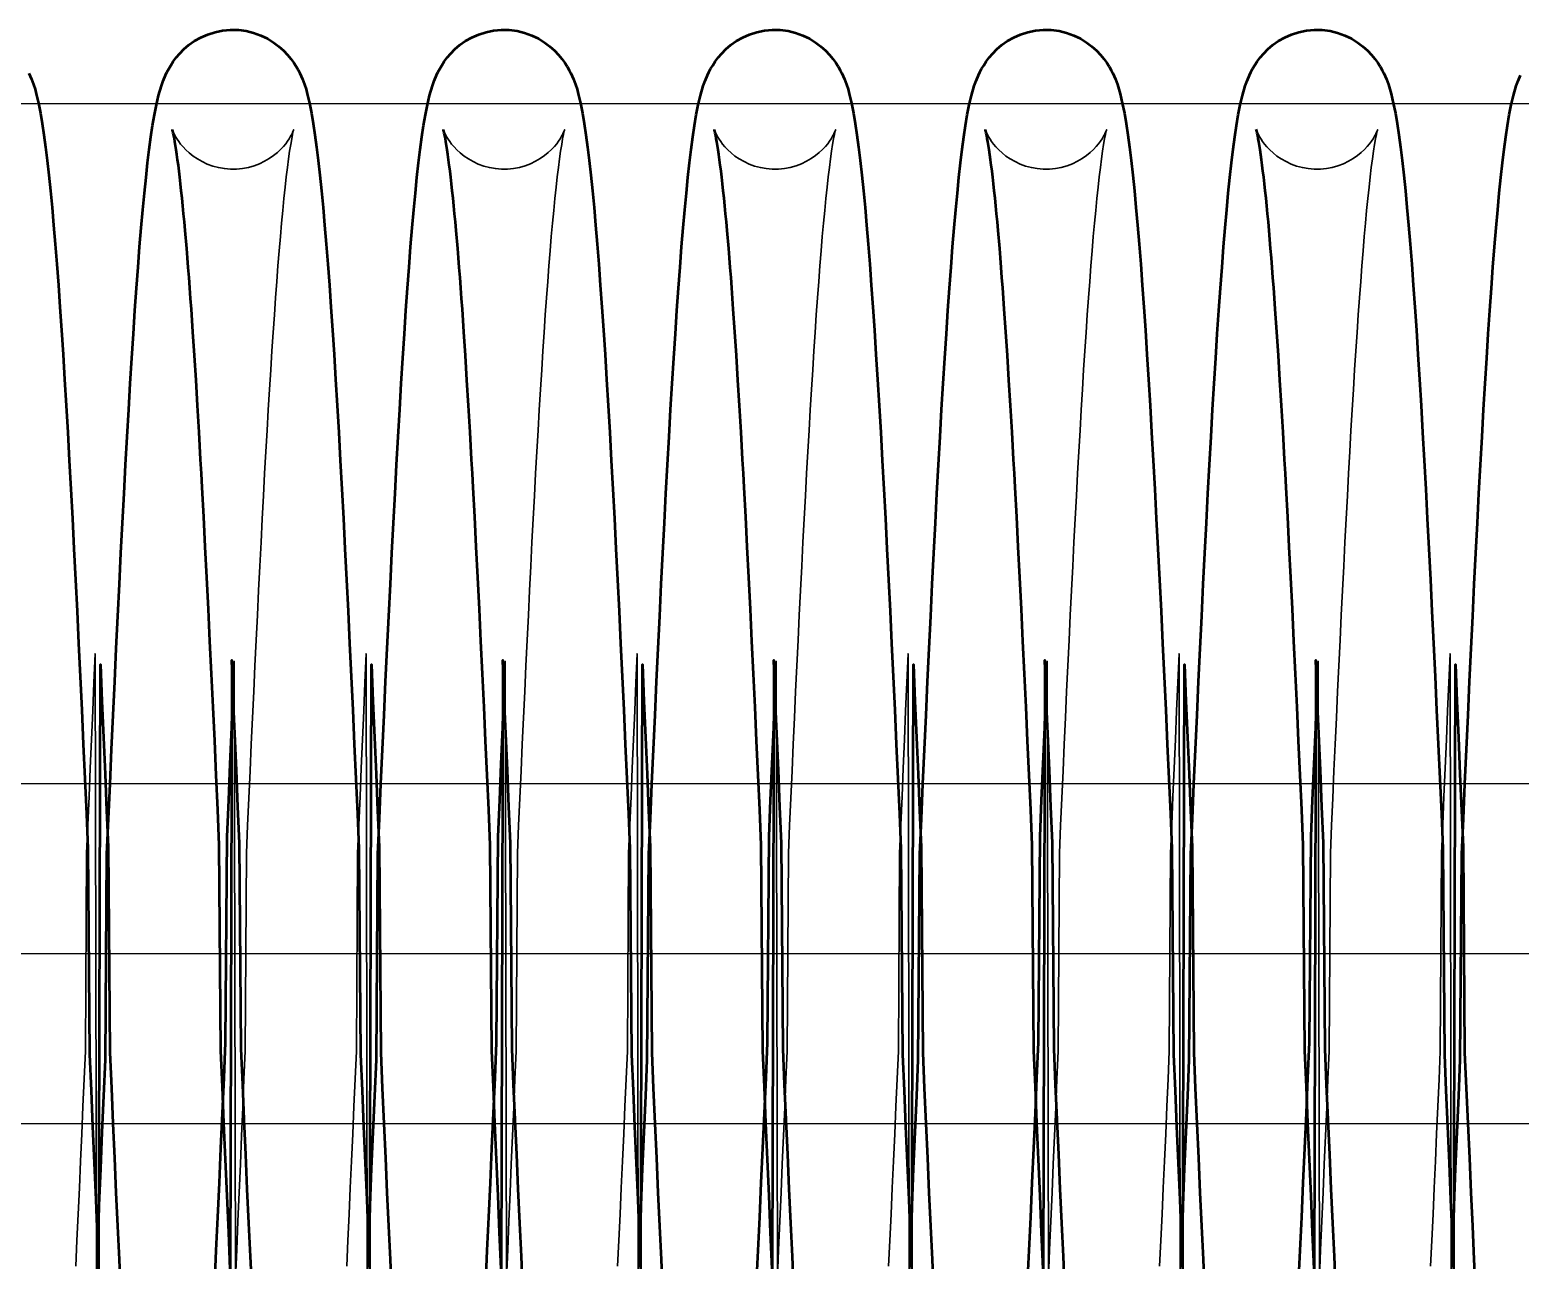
# Model space of a CAD drawing. Header units: millimetres. Extents: x 0 to 190005487, y 0 to 455456909.
# Drawn here: x 92713.03 to 92756.88, y 21507.21 to 21543.41 of the extents above; entities that cross this region are included whole.
import ezdxf

# ---------------------------------------------------------------- set-up
doc = ezdxf.new("R2010")
doc.units = ezdxf.units.MM
doc.header["$LTSCALE"] = 400
doc.header["$MEASUREMENT"] = 0
doc.linetypes.add('ACAD_ISO04W100', pattern=[30, 24, -3, 0, -3])
doc.linetypes.add('CEN', pattern=[35, 30, -2, 1, -2])
doc.layers.get('0').update_dxf_attribs({"linetype": 'CONTINUOUS'})
doc.layers.add('cen', color=1, linetype='ACAD_ISO04W100')
doc.layers.add('가려진 것(ISO)', color=7, linetype='CONTINUOUS', lineweight=35)
doc.layers.add('가시적인 것(ISO)', color=7, linetype='CONTINUOUS', lineweight=50)

# ---------------------------------------------------------------- blocks, each defined once
blk = doc.blocks.new('토션스프링 3')
at = {"layer": '가려진 것(ISO)', "flags": 128}
for points in [[(21462113.116, -50952857.63), (21462113.122, -50952857.647), (21462113.143, -50952857.704), (21462113.186, -50952857.807), (21462113.265, -50952857.966), (21462113.322, -50952858.07), (21462113.396, -50952858.191), (21462113.488, -50952858.328), (21462113.602, -50952858.48), (21462113.741, -50952858.646), (21462113.908, -50952858.822), (21462114.103, -50952859.003), (21462114.329, -50952859.182), (21462114.584, -50952859.354), (21462114.863, -50952859.514), (21462115.165, -50952859.654), (21462115.487, -50952859.77), (21462115.825, -50952859.86), (21462116.173, -50952859.921), (21462116.527, -50952859.952), (21462116.884, -50952859.949), (21462117.239, -50952859.915), (21462117.586, -50952859.851), (21462117.922, -50952859.758), (21462118.241, -50952859.638), (21462118.541, -50952859.495), (21462118.819, -50952859.334), (21462119.069, -50952859.161), (21462119.291, -50952858.981), (21462119.483, -50952858.801), (21462119.647, -50952858.625), (21462119.784, -50952858.459), (21462119.895, -50952858.309), (21462119.984, -50952858.174), (21462120.055, -50952858.056), (21462120.111, -50952857.954), (21462120.154, -50952857.869), (21462120.212, -50952857.742), (21462120.241, -50952857.667), (21462120.253, -50952857.633), (21462120.252, -50952857.635), (21462120.243, -50952857.667), (21462120.228, -50952857.726), (21462120.209, -50952857.808), (21462120.186, -50952857.911), (21462120.135, -50952858.173), (21462120.077, -50952858.505), (21462120.014, -50952858.9), (21462119.949, -50952859.352), (21462119.883, -50952859.856), (21462119.816, -50952860.413), (21462119.748, -50952861.021), (21462119.678, -50952861.677), (21462119.609, -50952862.381), (21462119.539, -50952863.131), (21462119.468, -50952863.924), (21462119.398, -50952864.759), (21462119.328, -50952865.637), (21462119.257, -50952866.559), (21462119.186, -50952867.522), (21462119.115, -50952868.526), (21462119.044, -50952869.57), (21462118.972, -50952870.652), (21462118.901, -50952871.77), (21462118.83, -50952872.923), (21462118.758, -50952874.11), (21462118.687, -50952875.328), (21462118.616, -50952876.578), (21462118.545, -50952877.861), (21462118.473, -50952879.178), (21462118.402, -50952880.525), (21462118.33, -50952881.903), (21462118.259, -50952883.309), (21462118.187, -50952884.741), (21462118.115, -50952886.197), (21462118.044, -50952887.677), (21462117.972, -50952889.177), (21462117.901, -50952890.697), (21462117.829, -50952892.235), (21462117.758, -50952893.791), (21462117.687, -50952895.368), (21462117.615, -50952896.964), (21462117.543, -50952898.577), (21462117.472, -50952900.205), (21462117.4, -50952911.846), (21462117.328, -50952913.499), (21462117.257, -50952915.16), (21462117.185, -50952916.829), (21462117.114, -50952918.503), (21462117.042, -50952920.18), (21462116.971, -50952921.859), (21462116.9, -50952923.544), (21462116.828, -50952925.233), (21462116.756, -50952888.925), (21462116.685, -50952890.618)], [(21462129.063, -50952857.63), (21462129.069, -50952857.647), (21462129.09, -50952857.704), (21462129.133, -50952857.807), (21462129.212, -50952857.966), (21462129.269, -50952858.07), (21462129.342, -50952858.191), (21462129.435, -50952858.328), (21462129.549, -50952858.48), (21462129.688, -50952858.646), (21462129.855, -50952858.822), (21462130.05, -50952859.003), (21462130.276, -50952859.182), (21462130.531, -50952859.354), (21462130.81, -50952859.514), (21462131.112, -50952859.654), (21462131.434, -50952859.77), (21462131.772, -50952859.86), (21462132.12, -50952859.921), (21462132.474, -50952859.952), (21462132.831, -50952859.949), (21462133.186, -50952859.915), (21462133.533, -50952859.851), (21462133.869, -50952859.758), (21462134.188, -50952859.638), (21462134.488, -50952859.495), (21462134.766, -50952859.334), (21462135.016, -50952859.161), (21462135.238, -50952858.981), (21462135.43, -50952858.801), (21462135.594, -50952858.625), (21462135.731, -50952858.459), (21462135.842, -50952858.309), (21462135.931, -50952858.174), (21462136.002, -50952858.056), (21462136.058, -50952857.954), (21462136.101, -50952857.869), (21462136.158, -50952857.742), (21462136.188, -50952857.667), (21462136.199, -50952857.633), (21462136.199, -50952857.635), (21462136.19, -50952857.667), (21462136.175, -50952857.726), (21462136.155, -50952857.808), (21462136.133, -50952857.911), (21462136.082, -50952858.173), (21462136.024, -50952858.505), (21462135.961, -50952858.9), (21462135.896, -50952859.352), (21462135.83, -50952859.856), (21462135.763, -50952860.413), (21462135.694, -50952861.021), (21462135.625, -50952861.677), (21462135.556, -50952862.381), (21462135.486, -50952863.131), (21462135.415, -50952863.924), (21462135.345, -50952864.759), (21462135.274, -50952865.637), (21462135.204, -50952866.559), (21462135.133, -50952867.522), (21462135.062, -50952868.527), (21462134.99, -50952869.57), (21462134.919, -50952870.652), (21462134.848, -50952871.77), (21462134.776, -50952872.923), (21462134.705, -50952874.109), (21462134.634, -50952875.328), (21462134.563, -50952876.578), (21462134.491, -50952877.861), (21462134.42, -50952879.178), (21462134.349, -50952880.525), (21462134.277, -50952881.903), (21462134.205, -50952883.309), (21462134.134, -50952884.741), (21462134.062, -50952886.197), (21462133.991, -50952887.677), (21462133.919, -50952889.177), (21462133.848, -50952890.697), (21462133.776, -50952892.235), (21462133.705, -50952893.791), (21462133.634, -50952895.368), (21462133.562, -50952896.964), (21462133.49, -50952898.577), (21462133.419, -50952900.205), (21462133.347, -50952911.846), (21462133.275, -50952913.499), (21462133.204, -50952915.16), (21462133.132, -50952916.829), (21462133.06, -50952918.503), (21462132.989, -50952920.18), (21462132.918, -50952921.859), (21462132.846, -50952923.544), (21462132.775, -50952925.233), (21462132.703, -50952888.925), (21462132.632, -50952890.618)], [(21462145.01, -50952857.63), (21462145.016, -50952857.647), (21462145.037, -50952857.704), (21462145.08, -50952857.807), (21462145.159, -50952857.966), (21462145.216, -50952858.07), (21462145.289, -50952858.191), (21462145.381, -50952858.328), (21462145.496, -50952858.48), (21462145.635, -50952858.646), (21462145.802, -50952858.822), (21462145.997, -50952859.003), (21462146.223, -50952859.182), (21462146.478, -50952859.354), (21462146.757, -50952859.514), (21462147.059, -50952859.654), (21462147.381, -50952859.77), (21462147.719, -50952859.86), (21462148.067, -50952859.921), (21462148.421, -50952859.952), (21462148.778, -50952859.949), (21462149.132, -50952859.915), (21462149.48, -50952859.851), (21462149.816, -50952859.758), (21462150.135, -50952859.638), (21462150.435, -50952859.495), (21462150.713, -50952859.334), (21462150.963, -50952859.161), (21462151.184, -50952858.981), (21462151.377, -50952858.801), (21462151.541, -50952858.625), (21462151.678, -50952858.459), (21462151.789, -50952858.309), (21462151.878, -50952858.174), (21462151.949, -50952858.056), (21462152.005, -50952857.954), (21462152.048, -50952857.869), (21462152.105, -50952857.742), (21462152.135, -50952857.667), (21462152.146, -50952857.633), (21462152.146, -50952857.635), (21462152.137, -50952857.667), (21462152.122, -50952857.726), (21462152.102, -50952857.808), (21462152.08, -50952857.911), (21462152.029, -50952858.173), (21462151.97, -50952858.505), (21462151.908, -50952858.9), (21462151.843, -50952859.352), (21462151.777, -50952859.857), (21462151.709, -50952860.413), (21462151.641, -50952861.021), (21462151.572, -50952861.677), (21462151.502, -50952862.381), (21462151.432, -50952863.131), (21462151.362, -50952863.924), (21462151.292, -50952864.759), (21462151.221, -50952865.637), (21462151.151, -50952866.559), (21462151.08, -50952867.522), (21462151.008, -50952868.527), (21462150.937, -50952869.57), (21462150.866, -50952870.652), (21462150.795, -50952871.77), (21462150.723, -50952872.923), (21462150.652, -50952874.109), (21462150.581, -50952875.328), (21462150.51, -50952876.578), (21462150.438, -50952877.861), (21462150.367, -50952879.178), (21462150.295, -50952880.526), (21462150.224, -50952881.903), (21462150.152, -50952883.309), (21462150.081, -50952884.741), (21462150.009, -50952886.197), (21462149.937, -50952887.677), (21462149.866, -50952889.177), (21462149.794, -50952890.697), (21462149.723, -50952892.235), (21462149.652, -50952893.791), (21462149.58, -50952895.368), (21462149.509, -50952896.964), (21462149.437, -50952898.577), (21462149.366, -50952900.205), (21462149.294, -50952911.846), (21462149.222, -50952913.499), (21462149.15, -50952915.16), (21462149.079, -50952916.829), (21462149.007, -50952918.503), (21462148.936, -50952920.18), (21462148.865, -50952921.859), (21462148.793, -50952923.543), (21462148.722, -50952925.233), (21462148.65, -50952888.925), (21462148.578, -50952890.618)], [(21462160.957, -50952857.63), (21462160.962, -50952857.647), (21462160.983, -50952857.704), (21462161.027, -50952857.807), (21462161.106, -50952857.966), (21462161.163, -50952858.07), (21462161.236, -50952858.191), (21462161.328, -50952858.328), (21462161.442, -50952858.48), (21462161.582, -50952858.646), (21462161.749, -50952858.822), (21462161.944, -50952859.003), (21462162.17, -50952859.182), (21462162.424, -50952859.355), (21462162.704, -50952859.514), (21462163.006, -50952859.654), (21462163.328, -50952859.77), (21462163.666, -50952859.86), (21462164.014, -50952859.921), (21462164.368, -50952859.952), (21462164.725, -50952859.949), (21462165.079, -50952859.915), (21462165.427, -50952859.851), (21462165.763, -50952859.758), (21462166.082, -50952859.638), (21462166.382, -50952859.495), (21462166.659, -50952859.334), (21462166.91, -50952859.161), (21462167.131, -50952858.981), (21462167.324, -50952858.801), (21462167.488, -50952858.625), (21462167.625, -50952858.459), (21462167.736, -50952858.309), (21462167.825, -50952858.174), (21462167.896, -50952858.056), (21462167.952, -50952857.954), (21462167.995, -50952857.869), (21462168.052, -50952857.742), (21462168.081, -50952857.667), (21462168.093, -50952857.633), (21462168.093, -50952857.635), (21462168.084, -50952857.667), (21462168.069, -50952857.726), (21462168.049, -50952857.808), (21462168.027, -50952857.911), (21462167.975, -50952858.173), (21462167.917, -50952858.505), (21462167.854, -50952858.9), (21462167.79, -50952859.352), (21462167.724, -50952859.857), (21462167.656, -50952860.413), (21462167.588, -50952861.021), (21462167.519, -50952861.677), (21462167.449, -50952862.381), (21462167.379, -50952863.131), (21462167.309, -50952863.924), (21462167.238, -50952864.759), (21462167.168, -50952865.637), (21462167.097, -50952866.559), (21462167.026, -50952867.522), (21462166.955, -50952868.527), (21462166.884, -50952869.57), (21462166.813, -50952870.652), (21462166.741, -50952871.77), (21462166.67, -50952872.923), (21462166.599, -50952874.109), (21462166.528, -50952875.328), (21462166.456, -50952876.578), (21462166.385, -50952877.861), (21462166.314, -50952879.178), (21462166.242, -50952880.526), (21462166.171, -50952881.903), (21462166.099, -50952883.309), (21462166.027, -50952884.741), (21462165.956, -50952886.197), (21462165.884, -50952887.677), (21462165.813, -50952889.177), (21462165.741, -50952890.697), (21462165.67, -50952892.234), (21462165.599, -50952893.791), (21462165.527, -50952895.368), (21462165.456, -50952896.964), (21462165.384, -50952898.577), (21462165.312, -50952900.205), (21462165.241, -50952911.846), (21462165.169, -50952913.499), (21462165.097, -50952915.16), (21462165.026, -50952916.829), (21462164.954, -50952918.502), (21462164.883, -50952920.18), (21462164.811, -50952921.859), (21462164.74, -50952923.543), (21462164.669, -50952925.233), (21462164.597, -50952888.925), (21462164.525, -50952890.618)], [(21462176.903, -50952857.63), (21462176.909, -50952857.647), (21462176.93, -50952857.704), (21462176.974, -50952857.807), (21462177.052, -50952857.966), (21462177.11, -50952858.07), (21462177.183, -50952858.191), (21462177.275, -50952858.328), (21462177.389, -50952858.48), (21462177.529, -50952858.646), (21462177.695, -50952858.822), (21462177.891, -50952859.003), (21462178.117, -50952859.182), (21462178.371, -50952859.355), (21462178.651, -50952859.514), (21462178.953, -50952859.654), (21462179.275, -50952859.77), (21462179.612, -50952859.86), (21462179.961, -50952859.921), (21462180.315, -50952859.952), (21462180.671, -50952859.949), (21462181.026, -50952859.915), (21462181.374, -50952859.851), (21462181.709, -50952859.758), (21462182.029, -50952859.638), (21462182.329, -50952859.495), (21462182.606, -50952859.334), (21462182.857, -50952859.161), (21462183.078, -50952858.981), (21462183.271, -50952858.801), (21462183.435, -50952858.625), (21462183.572, -50952858.459), (21462183.682, -50952858.309), (21462183.772, -50952858.174), (21462183.843, -50952858.056), (21462183.898, -50952857.954), (21462183.941, -50952857.869), (21462183.999, -50952857.742), (21462184.028, -50952857.667), (21462184.04, -50952857.633), (21462184.04, -50952857.635), (21462184.031, -50952857.667), (21462184.015, -50952857.726), (21462183.996, -50952857.808), (21462183.974, -50952857.911), (21462183.922, -50952858.173), (21462183.864, -50952858.505), (21462183.801, -50952858.9), (21462183.736, -50952859.352), (21462183.67, -50952859.857), (21462183.603, -50952860.413), (21462183.535, -50952861.021), (21462183.466, -50952861.678), (21462183.396, -50952862.381), (21462183.326, -50952863.131), (21462183.256, -50952863.924), (21462183.185, -50952864.759), (21462183.115, -50952865.637), (21462183.044, -50952866.559), (21462182.973, -50952867.522), (21462182.902, -50952868.527), (21462182.831, -50952869.57), (21462182.76, -50952870.652), (21462182.688, -50952871.77), (21462182.617, -50952872.923), (21462182.546, -50952874.109), (21462182.474, -50952875.328), (21462182.403, -50952876.578), (21462182.332, -50952877.861), (21462182.261, -50952879.178), (21462182.189, -50952880.526), (21462182.118, -50952881.903), (21462182.046, -50952883.309), (21462181.974, -50952884.741), (21462181.903, -50952886.197), (21462181.831, -50952887.677), (21462181.759, -50952889.177), (21462181.688, -50952890.697), (21462181.617, -50952892.234), (21462181.545, -50952893.791), (21462181.474, -50952895.368), (21462181.402, -50952896.964), (21462181.331, -50952898.577), (21462181.259, -50952900.205), (21462181.187, -50952911.846), (21462181.116, -50952913.499), (21462181.044, -50952915.16), (21462180.973, -50952916.829), (21462180.901, -50952918.502), (21462180.83, -50952920.179), (21462180.758, -50952921.859), (21462180.687, -50952923.543), (21462180.615, -50952925.233), (21462180.544, -50952888.925), (21462180.472, -50952890.618)], [(21462107.425, -50952924.509), (21462107.497, -50952922.988), (21462107.568, -50952921.449), (21462107.639, -50952919.894), (21462107.711, -50952918.321), (21462107.782, -50952916.728), (21462107.853, -50952915.118), (21462107.925, -50952913.492), (21462107.997, -50952911.852), (21462108.068, -50952900.201), (21462108.14, -50952898.539), (21462108.211, -50952896.87), (21462108.283, -50952895.196), (21462108.355, -50952893.517), (21462108.426, -50952891.836), (21462108.497, -50952890.155), (21462108.568, -50952888.47), (21462108.64, -50952924.781), (21462108.711, -50952923.091)], [(21462123.372, -50952924.51), (21462123.443, -50952922.988), (21462123.515, -50952921.449), (21462123.586, -50952919.894), (21462123.657, -50952918.321), (21462123.729, -50952916.728), (21462123.8, -50952915.118), (21462123.872, -50952913.492), (21462123.943, -50952911.852), (21462124.015, -50952900.201), (21462124.087, -50952898.539), (21462124.158, -50952896.87), (21462124.23, -50952895.196), (21462124.301, -50952893.517), (21462124.373, -50952891.836), (21462124.444, -50952890.155), (21462124.515, -50952888.47), (21462124.587, -50952924.781), (21462124.658, -50952923.091)], [(21462139.319, -50952924.51), (21462139.39, -50952922.988), (21462139.462, -50952921.449), (21462139.533, -50952919.894), (21462139.604, -50952918.321), (21462139.676, -50952916.728), (21462139.747, -50952915.118), (21462139.819, -50952913.492), (21462139.89, -50952911.852), (21462139.962, -50952900.201), (21462140.034, -50952898.54), (21462140.105, -50952896.871), (21462140.177, -50952895.196), (21462140.248, -50952893.517), (21462140.32, -50952891.836), (21462140.391, -50952890.154), (21462140.462, -50952888.47), (21462140.534, -50952924.781), (21462140.605, -50952923.091)], [(21462155.266, -50952924.51), (21462155.337, -50952922.988), (21462155.409, -50952921.449), (21462155.48, -50952919.893), (21462155.551, -50952918.32), (21462155.622, -50952916.728), (21462155.694, -50952915.118), (21462155.765, -50952913.492), (21462155.837, -50952911.853), (21462155.909, -50952900.201), (21462155.98, -50952898.54), (21462156.052, -50952896.871), (21462156.124, -50952895.196), (21462156.195, -50952893.516), (21462156.266, -50952891.835), (21462156.338, -50952890.154), (21462156.409, -50952888.469), (21462156.48, -50952924.781), (21462156.552, -50952923.091)], [(21462171.212, -50952924.51), (21462171.284, -50952922.988), (21462171.355, -50952921.449), (21462171.427, -50952919.893), (21462171.498, -50952918.32), (21462171.569, -50952916.728), (21462171.641, -50952915.118), (21462171.712, -50952913.492), (21462171.784, -50952911.853), (21462171.856, -50952900.201), (21462171.927, -50952898.54), (21462171.999, -50952896.871), (21462172.07, -50952895.196), (21462172.142, -50952893.516), (21462172.213, -50952891.835), (21462172.285, -50952890.154), (21462172.356, -50952888.469), (21462172.427, -50952924.781), (21462172.499, -50952923.091)], [(21462187.159, -50952924.51), (21462187.231, -50952922.988), (21462187.302, -50952921.449), (21462187.374, -50952919.893), (21462187.445, -50952918.32), (21462187.516, -50952916.728), (21462187.588, -50952915.118), (21462187.659, -50952913.493), (21462187.731, -50952911.853), (21462187.802, -50952900.202), (21462187.874, -50952898.54), (21462187.946, -50952896.871), (21462188.017, -50952895.196), (21462188.089, -50952893.516), (21462188.16, -50952891.835), (21462188.231, -50952890.153), (21462188.303, -50952888.469), (21462188.374, -50952924.781), (21462188.446, -50952923.091)]]:
    blk.add_lwpolyline(points, dxfattribs=at)
at = {"layer": '가시적인 것(ISO)', "flags": 128}
for points in [[(21462104.671, -50952854.309), (21462104.832, -50952854.655), (21462104.948, -50952854.966), (21462105.033, -50952855.254), (21462105.101, -50952855.529), (21462105.231, -50952856.08), (21462105.35, -50952856.659), (21462105.457, -50952857.275), (21462105.557, -50952857.939), (21462105.654, -50952858.66), (21462105.75, -50952859.448), (21462105.846, -50952860.303), (21462105.941, -50952861.224), (21462106.035, -50952862.21), (21462106.128, -50952863.26), (21462106.221, -50952864.374), (21462106.313, -50952865.549), (21462106.405, -50952866.786), (21462106.497, -50952868.082), (21462106.589, -50952869.438), (21462106.681, -50952870.857), (21462106.773, -50952872.335), (21462106.865, -50952873.87), (21462106.957, -50952875.459), (21462107.048, -50952877.099), (21462107.14, -50952878.787), (21462107.232, -50952880.52), (21462107.323, -50952882.295), (21462107.415, -50952884.111), (21462107.506, -50952885.971), (21462107.598, -50952887.873), (21462107.69, -50952889.814), (21462107.781, -50952891.789), (21462107.873, -50952893.794), (21462107.965, -50952895.827), (21462108.057, -50952897.882), (21462108.148, -50952899.957), (21462108.239, -50952912.049), (21462108.331, -50952914.162), (21462108.422, -50952916.294), (21462108.514, -50952918.441), (21462108.606, -50952920.599), (21462108.698, -50952922.763), (21462108.789, -50952924.93), (21462108.881, -50952889.096), (21462108.972, -50952891.255), (21462109.063, -50952893.405), (21462109.155, -50952895.552), (21462109.246, -50952897.692), (21462109.338, -50952899.822), (21462109.43, -50952911.938), (21462109.522, -50952914.036), (21462109.613, -50952916.111), (21462109.705, -50952918.159), (21462109.796, -50952920.177), (21462109.888, -50952922.161), (21462109.979, -50952924.116), (21462110.071, -50952926.04)], [(21462108.711, -50952923.091), (21462108.803, -50952920.927), (21462108.895, -50952918.767), (21462108.987, -50952916.617), (21462109.078, -50952914.48), (21462109.17, -50952912.36), (21462109.261, -50952900.262), (21462109.353, -50952898.188), (21462109.444, -50952896.132), (21462109.536, -50952894.099), (21462109.627, -50952892.09), (21462109.719, -50952890.11), (21462109.811, -50952888.163), (21462109.903, -50952886.253), (21462109.995, -50952884.382), (21462110.086, -50952882.556), (21462110.177, -50952880.776), (21462110.269, -50952879.04), (21462110.361, -50952877.347), (21462110.452, -50952875.701), (21462110.544, -50952874.105), (21462110.637, -50952872.56), (21462110.729, -50952871.071), (21462110.821, -50952869.639), (21462110.913, -50952868.268), (21462111.005, -50952866.96), (21462111.097, -50952865.716), (21462111.189, -50952864.534), (21462111.282, -50952863.415), (21462111.375, -50952862.358), (21462111.468, -50952861.366), (21462111.562, -50952860.44), (21462111.656, -50952859.582), (21462111.75, -50952858.791), (21462111.846, -50952858.061), (21462111.946, -50952857.386), (21462112.054, -50952856.758), (21462112.172, -50952856.17), (21462112.303, -50952855.615), (21462112.467, -50952855.056), (21462112.575, -50952854.754), (21462112.712, -50952854.425), (21462112.797, -50952854.245), (21462112.898, -50952854.053), (21462113.019, -50952853.847), (21462113.164, -50952853.625), (21462113.339, -50952853.39), (21462113.549, -50952853.145), (21462113.797, -50952852.895), (21462114.089, -50952852.648), (21462114.421, -50952852.414), (21462114.79, -50952852.205), (21462115.193, -50952852.029), (21462115.624, -50952851.892), (21462116.073, -50952851.8), (21462116.532, -50952851.758), (21462116.996, -50952851.767), (21462117.454, -50952851.826), (21462117.896, -50952851.933), (21462118.318, -50952852.085), (21462118.711, -50952852.275), (21462119.069, -50952852.493), (21462119.386, -50952852.731), (21462119.662, -50952852.98), (21462119.897, -50952853.229), (21462120.094, -50952853.471), (21462120.258, -50952853.703), (21462120.396, -50952853.918), (21462120.514, -50952854.12), (21462120.617, -50952854.309), (21462120.778, -50952854.655), (21462120.895, -50952854.966), (21462120.98, -50952855.254), (21462121.048, -50952855.529), (21462121.178, -50952856.08), (21462121.296, -50952856.659), (21462121.404, -50952857.275), (21462121.504, -50952857.939), (21462121.601, -50952858.66), (21462121.697, -50952859.448), (21462121.793, -50952860.302), (21462121.887, -50952861.224), (21462121.981, -50952862.21), (21462122.075, -50952863.26), (21462122.168, -50952864.374), (21462122.26, -50952865.549), (21462122.352, -50952866.786), (21462122.444, -50952868.082), (21462122.536, -50952869.438), (21462122.627, -50952870.856), (21462122.719, -50952872.335), (21462122.811, -50952873.87), (21462122.903, -50952875.459), (21462122.995, -50952877.099), (21462123.087, -50952878.787), (21462123.179, -50952880.52), (21462123.27, -50952882.295), (21462123.362, -50952884.111), (21462123.453, -50952885.971), (21462123.545, -50952887.873), (21462123.637, -50952889.814), (21462123.728, -50952891.789), (21462123.82, -50952893.794), (21462123.912, -50952895.827), (21462124.003, -50952897.882), (21462124.095, -50952899.957), (21462124.186, -50952912.049), (21462124.278, -50952914.162), (21462124.369, -50952916.294), (21462124.461, -50952918.441), (21462124.553, -50952920.599), (21462124.644, -50952922.763), (21462124.736, -50952924.93), (21462124.828, -50952889.096), (21462124.919, -50952891.255), (21462125.01, -50952893.405), (21462125.102, -50952895.552), (21462125.193, -50952897.692), (21462125.285, -50952899.822), (21462125.377, -50952911.938), (21462125.469, -50952914.036), (21462125.56, -50952916.111), (21462125.652, -50952918.159), (21462125.743, -50952920.177), (21462125.835, -50952922.161), (21462125.926, -50952924.116), (21462126.017, -50952926.04)], [(21462124.658, -50952923.091), (21462124.75, -50952920.927), (21462124.842, -50952918.768), (21462124.934, -50952916.617), (21462125.025, -50952914.48), (21462125.117, -50952912.36), (21462125.208, -50952900.262), (21462125.299, -50952898.187), (21462125.391, -50952896.132), (21462125.483, -50952894.098), (21462125.574, -50952892.09), (21462125.666, -50952890.11), (21462125.758, -50952888.163), (21462125.85, -50952886.253), (21462125.941, -50952884.382), (21462126.033, -50952882.556), (21462126.124, -50952880.776), (21462126.216, -50952879.04), (21462126.307, -50952877.347), (21462126.399, -50952875.701), (21462126.491, -50952874.105), (21462126.583, -50952872.56), (21462126.676, -50952871.071), (21462126.768, -50952869.639), (21462126.86, -50952868.268), (21462126.952, -50952866.96), (21462127.044, -50952865.716), (21462127.136, -50952864.534), (21462127.229, -50952863.414), (21462127.322, -50952862.358), (21462127.415, -50952861.366), (21462127.509, -50952860.44), (21462127.603, -50952859.581), (21462127.697, -50952858.79), (21462127.793, -50952858.061), (21462127.893, -50952857.386), (21462128.001, -50952856.758), (21462128.119, -50952856.17), (21462128.25, -50952855.615), (21462128.413, -50952855.056), (21462128.522, -50952854.754), (21462128.659, -50952854.425), (21462128.744, -50952854.245), (21462128.845, -50952854.053), (21462128.966, -50952853.847), (21462129.111, -50952853.625), (21462129.286, -50952853.389), (21462129.496, -50952853.144), (21462129.744, -50952852.895), (21462130.036, -50952852.648), (21462130.368, -50952852.414), (21462130.737, -50952852.205), (21462131.14, -50952852.029), (21462131.571, -50952851.891), (21462132.02, -50952851.799), (21462132.479, -50952851.758), (21462132.943, -50952851.767), (21462133.401, -50952851.826), (21462133.844, -50952851.933), (21462134.265, -50952852.086), (21462134.659, -50952852.275), (21462135.016, -50952852.493), (21462135.333, -50952852.732), (21462135.609, -50952852.98), (21462135.844, -50952853.229), (21462136.041, -50952853.472), (21462136.205, -50952853.703), (21462136.342, -50952853.919), (21462136.461, -50952854.121), (21462136.563, -50952854.31), (21462136.724, -50952854.655), (21462136.841, -50952854.967), (21462136.927, -50952855.254), (21462136.995, -50952855.529), (21462137.124, -50952856.08), (21462137.243, -50952856.659), (21462137.351, -50952857.275), (21462137.451, -50952857.939), (21462137.548, -50952858.66), (21462137.644, -50952859.448), (21462137.74, -50952860.302), (21462137.834, -50952861.223), (21462137.928, -50952862.21), (21462138.022, -50952863.26), (21462138.114, -50952864.374), (21462138.207, -50952865.549), (21462138.299, -50952866.786), (21462138.391, -50952868.082), (21462138.482, -50952869.438), (21462138.574, -50952870.856), (21462138.666, -50952872.335), (21462138.758, -50952873.87), (21462138.85, -50952875.459), (21462138.942, -50952877.099), (21462139.034, -50952878.787), (21462139.126, -50952880.52), (21462139.217, -50952882.295), (21462139.308, -50952884.111), (21462139.4, -50952885.971), (21462139.492, -50952887.873), (21462139.583, -50952889.813), (21462139.675, -50952891.788), (21462139.767, -50952893.794), (21462139.859, -50952895.827), (21462139.95, -50952897.882), (21462140.042, -50952899.957), (21462140.133, -50952912.049), (21462140.224, -50952914.161), (21462140.316, -50952916.294), (21462140.408, -50952918.441), (21462140.499, -50952920.599), (21462140.591, -50952922.763), (21462140.683, -50952924.93), (21462140.775, -50952889.096), (21462140.866, -50952891.255), (21462140.957, -50952893.406), (21462141.049, -50952895.552), (21462141.14, -50952897.692), (21462141.232, -50952899.822), (21462141.324, -50952911.938), (21462141.415, -50952914.036), (21462141.507, -50952916.111), (21462141.599, -50952918.159), (21462141.69, -50952920.177), (21462141.781, -50952922.161), (21462141.873, -50952924.116), (21462141.964, -50952926.04)], [(21462140.605, -50952923.091), (21462140.697, -50952920.927), (21462140.789, -50952918.768), (21462140.88, -50952916.617), (21462140.972, -50952914.48), (21462141.064, -50952912.36), (21462141.155, -50952900.261), (21462141.246, -50952898.187), (21462141.338, -50952896.132), (21462141.429, -50952894.098), (21462141.521, -50952892.09), (21462141.613, -50952890.11), (21462141.705, -50952888.163), (21462141.797, -50952886.253), (21462141.888, -50952884.382), (21462141.98, -50952882.555), (21462142.071, -50952880.776), (21462142.163, -50952879.04), (21462142.254, -50952877.347), (21462142.346, -50952875.701), (21462142.438, -50952874.105), (21462142.53, -50952872.56), (21462142.622, -50952871.071), (21462142.715, -50952869.639), (21462142.807, -50952868.267), (21462142.899, -50952866.959), (21462142.991, -50952865.716), (21462143.083, -50952864.534), (21462143.176, -50952863.414), (21462143.268, -50952862.358), (21462143.362, -50952861.366), (21462143.456, -50952860.44), (21462143.55, -50952859.581), (21462143.644, -50952858.79), (21462143.74, -50952858.06), (21462143.84, -50952857.386), (21462143.948, -50952856.758), (21462144.066, -50952856.17), (21462144.197, -50952855.615), (21462144.36, -50952855.056), (21462144.469, -50952854.754), (21462144.606, -50952854.425), (21462144.691, -50952854.245), (21462144.792, -50952854.053), (21462144.913, -50952853.847), (21462145.058, -50952853.625), (21462145.233, -50952853.389), (21462145.443, -50952853.144), (21462145.692, -50952852.894), (21462145.983, -50952852.648), (21462146.315, -50952852.414), (21462146.684, -50952852.205), (21462147.087, -50952852.028), (21462147.518, -50952851.891), (21462147.967, -50952851.799), (21462148.427, -50952851.758), (21462148.89, -50952851.767), (21462149.349, -50952851.826), (21462149.791, -50952851.933), (21462150.212, -50952852.086), (21462150.606, -50952852.275), (21462150.963, -50952852.493), (21462151.28, -50952852.732), (21462151.556, -50952852.98), (21462151.791, -50952853.229), (21462151.988, -50952853.472), (21462152.152, -50952853.703), (21462152.289, -50952853.919), (21462152.407, -50952854.121), (21462152.509, -50952854.31), (21462152.671, -50952854.656), (21462152.788, -50952854.967), (21462152.874, -50952855.255), (21462152.942, -50952855.529), (21462153.071, -50952856.08), (21462153.19, -50952856.659), (21462153.297, -50952857.275), (21462153.398, -50952857.939), (21462153.494, -50952858.66), (21462153.591, -50952859.448), (21462153.686, -50952860.302), (21462153.781, -50952861.223), (21462153.875, -50952862.21), (21462153.968, -50952863.26), (21462154.061, -50952864.374), (21462154.154, -50952865.549), (21462154.246, -50952866.786), (21462154.338, -50952868.082), (21462154.429, -50952869.438), (21462154.521, -50952870.856), (21462154.613, -50952872.334), (21462154.705, -50952873.87), (21462154.797, -50952875.459), (21462154.889, -50952877.099), (21462154.981, -50952878.787), (21462155.073, -50952880.52), (21462155.164, -50952882.295), (21462155.255, -50952884.111), (21462155.347, -50952885.971), (21462155.438, -50952887.873), (21462155.53, -50952889.813), (21462155.622, -50952891.788), (21462155.714, -50952893.794), (21462155.806, -50952895.827), (21462155.897, -50952897.882), (21462155.989, -50952899.957), (21462156.08, -50952912.049), (21462156.171, -50952914.161), (21462156.263, -50952916.293), (21462156.354, -50952918.44), (21462156.446, -50952920.598), (21462156.538, -50952922.763), (21462156.63, -50952924.93), (21462156.721, -50952889.096), (21462156.813, -50952891.255), (21462156.904, -50952893.406), (21462156.995, -50952895.552), (21462157.087, -50952897.692), (21462157.179, -50952899.822), (21462157.27, -50952911.938), (21462157.362, -50952914.035), (21462157.454, -50952916.111), (21462157.546, -50952918.159), (21462157.637, -50952920.177), (21462157.728, -50952922.161), (21462157.82, -50952924.116), (21462157.911, -50952926.04)], [(21462156.552, -50952923.091), (21462156.644, -50952920.927), (21462156.735, -50952918.768), (21462156.827, -50952916.617), (21462156.919, -50952914.48), (21462157.011, -50952912.36), (21462157.102, -50952900.261), (21462157.193, -50952898.187), (21462157.285, -50952896.132), (21462157.376, -50952894.098), (21462157.468, -50952892.09), (21462157.56, -50952890.11), (21462157.652, -50952888.163), (21462157.743, -50952886.253), (21462157.835, -50952884.382), (21462157.927, -50952882.555), (21462158.018, -50952880.775), (21462158.109, -50952879.039), (21462158.201, -50952877.347), (21462158.293, -50952875.701), (21462158.385, -50952874.105), (21462158.477, -50952872.56), (21462158.569, -50952871.071), (21462158.661, -50952869.639), (21462158.754, -50952868.267), (21462158.846, -50952866.959), (21462158.938, -50952865.715), (21462159.03, -50952864.534), (21462159.122, -50952863.414), (21462159.215, -50952862.358), (21462159.309, -50952861.366), (21462159.403, -50952860.439), (21462159.497, -50952859.58), (21462159.591, -50952858.789), (21462159.687, -50952858.06), (21462159.787, -50952857.385), (21462159.894, -50952856.758), (21462160.013, -50952856.17), (21462160.144, -50952855.615), (21462160.307, -50952855.056), (21462160.416, -50952854.754), (21462160.553, -50952854.425), (21462160.638, -50952854.245), (21462160.739, -50952854.053), (21462160.86, -50952853.847), (21462161.005, -50952853.625), (21462161.18, -50952853.389), (21462161.39, -50952853.144), (21462161.639, -50952852.894), (21462161.93, -50952852.647), (21462162.262, -50952852.414), (21462162.631, -50952852.205), (21462163.034, -50952852.028), (21462163.465, -50952851.891), (21462163.914, -50952851.799), (21462164.374, -50952851.758), (21462164.838, -50952851.767), (21462165.296, -50952851.826), (21462165.738, -50952851.933), (21462166.159, -50952852.086), (21462166.553, -50952852.275), (21462166.91, -50952852.494), (21462167.227, -50952852.732), (21462167.503, -50952852.981), (21462167.738, -50952853.229), (21462167.935, -50952853.472), (21462168.099, -50952853.703), (21462168.236, -50952853.919), (21462168.353, -50952854.121), (21462168.455, -50952854.31), (21462168.617, -50952854.656), (21462168.734, -50952854.967), (21462168.821, -50952855.255), (21462168.889, -50952855.529), (21462169.018, -50952856.08), (21462169.137, -50952856.659), (21462169.244, -50952857.275), (21462169.344, -50952857.939), (21462169.441, -50952858.66), (21462169.538, -50952859.448), (21462169.633, -50952860.302), (21462169.728, -50952861.223), (21462169.822, -50952862.209), (21462169.915, -50952863.26), (21462170.008, -50952864.373), (21462170.101, -50952865.549), (21462170.193, -50952866.786), (21462170.284, -50952868.082), (21462170.376, -50952869.438), (21462170.468, -50952870.856), (21462170.56, -50952872.334), (21462170.652, -50952873.869), (21462170.744, -50952875.459), (21462170.836, -50952877.099), (21462170.928, -50952878.787), (21462171.019, -50952880.52), (21462171.111, -50952882.295), (21462171.202, -50952884.111), (21462171.294, -50952885.971), (21462171.385, -50952887.873), (21462171.477, -50952889.813), (21462171.569, -50952891.788), (21462171.661, -50952893.794), (21462171.752, -50952895.826), (21462171.844, -50952897.882), (21462171.935, -50952899.957), (21462172.027, -50952912.049), (21462172.118, -50952914.161), (21462172.21, -50952916.293), (21462172.301, -50952918.44), (21462172.393, -50952920.598), (21462172.485, -50952922.763), (21462172.577, -50952924.93), (21462172.668, -50952889.095), (21462172.76, -50952891.255), (21462172.851, -50952893.406), (21462172.942, -50952895.552), (21462173.034, -50952897.692), (21462173.126, -50952899.822), (21462173.217, -50952911.938), (21462173.309, -50952914.035), (21462173.401, -50952916.11), (21462173.492, -50952918.159), (21462173.584, -50952920.177), (21462173.675, -50952922.161), (21462173.766, -50952924.116), (21462173.858, -50952926.04)], [(21462172.499, -50952923.091), (21462172.59, -50952920.927), (21462172.682, -50952918.768), (21462172.774, -50952916.617), (21462172.866, -50952914.48), (21462172.957, -50952912.36), (21462173.049, -50952900.261), (21462173.14, -50952898.186), (21462173.232, -50952896.132), (21462173.323, -50952894.098), (21462173.415, -50952892.09), (21462173.507, -50952890.11), (21462173.598, -50952888.163), (21462173.69, -50952886.253), (21462173.782, -50952884.382), (21462173.873, -50952882.555), (21462173.965, -50952880.775), (21462174.056, -50952879.039), (21462174.148, -50952877.347), (21462174.24, -50952875.701), (21462174.332, -50952874.105), (21462174.424, -50952872.56), (21462174.516, -50952871.071), (21462174.608, -50952869.639), (21462174.7, -50952868.267), (21462174.792, -50952866.959), (21462174.884, -50952865.715), (21462174.977, -50952864.533), (21462175.069, -50952863.414), (21462175.162, -50952862.357), (21462175.256, -50952861.366), (21462175.35, -50952860.439), (21462175.444, -50952859.58), (21462175.538, -50952858.789), (21462175.634, -50952858.06), (21462175.734, -50952857.385), (21462175.841, -50952856.758), (21462175.959, -50952856.17), (21462176.091, -50952855.614), (21462176.254, -50952855.055), (21462176.363, -50952854.754), (21462176.5, -50952854.425), (21462176.585, -50952854.245), (21462176.686, -50952854.053), (21462176.807, -50952853.846), (21462176.952, -50952853.625), (21462177.127, -50952853.389), (21462177.337, -50952853.144), (21462177.586, -50952852.894), (21462177.877, -50952852.647), (21462178.209, -50952852.414), (21462178.578, -50952852.204), (21462178.982, -50952852.028), (21462179.413, -50952851.891), (21462179.862, -50952851.799), (21462180.321, -50952851.758), (21462180.785, -50952851.767), (21462181.243, -50952851.826), (21462181.685, -50952851.933), (21462182.107, -50952852.086), (21462182.5, -50952852.276), (21462182.858, -50952852.494), (21462183.174, -50952852.732), (21462183.45, -50952852.981), (21462183.685, -50952853.23), (21462183.882, -50952853.472), (21462184.046, -50952853.703), (21462184.182, -50952853.92), (21462184.3, -50952854.121), (21462184.401, -50952854.311), (21462184.563, -50952854.656), (21462184.681, -50952854.968), (21462184.767, -50952855.255), (21462184.836, -50952855.53), (21462184.965, -50952856.08), (21462185.084, -50952856.658), (21462185.191, -50952857.275), (21462185.291, -50952857.939), (21462185.388, -50952858.66), (21462185.485, -50952859.447), (21462185.58, -50952860.302), (21462185.675, -50952861.223), (21462185.769, -50952862.209), (21462185.862, -50952863.26), (21462185.955, -50952864.373), (21462186.047, -50952865.549), (21462186.139, -50952866.786), (21462186.231, -50952868.082), (21462186.323, -50952869.438), (21462186.415, -50952870.856), (21462186.507, -50952872.334), (21462186.599, -50952873.869), (21462186.691, -50952875.458), (21462186.783, -50952877.098), (21462186.875, -50952878.787), (21462186.966, -50952880.52), (21462187.058, -50952882.295), (21462187.149, -50952884.111), (21462187.24, -50952885.971), (21462187.332, -50952887.873), (21462187.424, -50952889.813), (21462187.516, -50952891.788), (21462187.607, -50952893.794), (21462187.699, -50952895.826), (21462187.791, -50952897.882), (21462187.882, -50952899.957), (21462187.973, -50952912.049), (21462188.065, -50952914.161), (21462188.156, -50952916.293), (21462188.248, -50952918.44), (21462188.34, -50952920.598), (21462188.432, -50952922.763), (21462188.523, -50952924.93), (21462188.615, -50952889.095), (21462188.706, -50952891.255), (21462188.798, -50952893.406), (21462188.889, -50952895.552), (21462188.981, -50952897.692), (21462189.072, -50952899.822), (21462189.164, -50952911.938), (21462189.256, -50952914.035), (21462189.348, -50952916.11), (21462189.439, -50952918.159), (21462189.531, -50952920.177), (21462189.622, -50952922.161), (21462189.713, -50952924.116), (21462189.805, -50952926.04)], [(21462188.446, -50952923.091), (21462188.537, -50952920.927), (21462188.629, -50952918.768), (21462188.721, -50952916.618), (21462188.813, -50952914.48), (21462188.904, -50952912.36), (21462188.996, -50952900.26), (21462189.087, -50952898.186), (21462189.178, -50952896.131), (21462189.27, -50952894.098), (21462189.362, -50952892.09), (21462189.453, -50952890.111), (21462189.545, -50952888.164), (21462189.637, -50952886.253), (21462189.729, -50952884.382), (21462189.82, -50952882.555), (21462189.912, -50952880.774), (21462190.003, -50952879.039), (21462190.095, -50952877.347), (21462190.187, -50952875.701), (21462190.279, -50952874.105), (21462190.371, -50952872.561), (21462190.463, -50952871.071), (21462190.555, -50952869.639), (21462190.647, -50952868.267), (21462190.739, -50952866.958), (21462190.831, -50952865.715), (21462190.924, -50952864.533), (21462191.016, -50952863.413), (21462191.109, -50952862.357), (21462191.203, -50952861.365), (21462191.297, -50952860.439), (21462191.391, -50952859.579), (21462191.485, -50952858.788), (21462191.581, -50952858.059), (21462191.68, -50952857.385), (21462191.788, -50952856.758), (21462191.906, -50952856.17), (21462192.038, -50952855.614), (21462192.201, -50952855.055), (21462192.31, -50952854.754), (21462192.447, -50952854.424)], [(21462116.685, -50952890.618), (21462116.593, -50952892.783), (21462116.501, -50952894.941), (21462116.41, -50952897.09), (21462116.318, -50952899.224), (21462116.227, -50952911.34), (21462116.135, -50952913.433), (21462116.044, -50952915.51), (21462115.952, -50952917.568), (21462115.861, -50952919.603), (21462115.769, -50952921.613), (21462115.677, -50952923.592), (21462115.586, -50952925.537)], [(21462132.632, -50952890.618), (21462132.54, -50952892.783), (21462132.448, -50952894.942), (21462132.356, -50952897.09), (21462132.265, -50952899.224), (21462132.173, -50952911.34), (21462132.082, -50952913.433), (21462131.991, -50952915.51), (21462131.899, -50952917.568), (21462131.808, -50952919.604), (21462131.716, -50952921.613), (21462131.624, -50952923.592), (21462131.532, -50952925.538)], [(21462117.801, -50952925.883), (21462117.709, -50952923.943), (21462117.617, -50952921.969), (21462117.525, -50952919.966), (21462117.434, -50952917.937), (21462117.342, -50952915.885), (21462117.251, -50952913.815), (21462117.16, -50952911.722), (21462117.068, -50952899.607), (21462116.976, -50952897.473), (21462116.885, -50952895.325), (21462116.793, -50952893.168), (21462116.701, -50952891.005), (21462116.61, -50952888.841), (21462116.518, -50952924.679), (21462116.427, -50952922.523), (21462116.336, -50952920.372), (21462116.244, -50952918.222), (21462116.152, -50952916.08), (21462116.061, -50952913.949), (21462115.969, -50952911.832), (21462115.877, -50952899.735), (21462115.786, -50952897.661), (21462115.694, -50952895.615), (21462115.603, -50952893.6), (21462115.512, -50952891.615), (21462115.42, -50952889.657), (21462115.328, -50952887.73), (21462115.237, -50952885.839), (21462115.145, -50952883.986), (21462115.053, -50952882.176), (21462114.962, -50952880.412), (21462114.871, -50952878.697), (21462114.825, -50952877.86), (21462114.779, -50952877.037), (21462114.734, -50952876.226), (21462114.688, -50952875.427), (21462114.597, -50952873.869), (21462114.506, -50952872.363), (21462114.414, -50952870.914), (21462114.323, -50952869.524), (21462114.232, -50952868.197), (21462114.186, -50952867.558), (21462114.141, -50952866.935), (21462114.095, -50952866.329), (21462114.05, -50952865.741), (21462114.005, -50952865.171), (21462113.96, -50952864.618), (21462113.869, -50952863.564), (21462113.824, -50952863.061), (21462113.778, -50952862.576), (21462113.732, -50952862.109), (21462113.686, -50952861.661), (21462113.641, -50952861.232), (21462113.596, -50952860.823), (21462113.551, -50952860.435), (21462113.508, -50952860.068), (21462113.465, -50952859.723), (21462113.423, -50952859.401), (21462113.382, -50952859.102), (21462113.342, -50952858.827), (21462113.304, -50952858.576), (21462113.267, -50952858.351), (21462113.231, -50952858.151), (21462113.198, -50952857.978), (21462113.166, -50952857.834), (21462113.14, -50952857.724), (21462113.123, -50952857.654), (21462113.116, -50952857.63)], [(21462148.578, -50952890.618), (21462148.487, -50952892.783), (21462148.395, -50952894.942), (21462148.303, -50952897.09), (21462148.212, -50952899.224), (21462148.12, -50952911.339), (21462148.029, -50952913.433), (21462147.938, -50952915.51), (21462147.846, -50952917.568), (21462147.754, -50952919.604), (21462147.663, -50952921.613), (21462147.571, -50952923.592), (21462147.479, -50952925.538)], [(21462133.747, -50952925.883), (21462133.656, -50952923.942), (21462133.564, -50952921.969), (21462133.472, -50952919.965), (21462133.38, -50952917.936), (21462133.289, -50952915.885), (21462133.198, -50952913.815), (21462133.106, -50952911.722), (21462133.015, -50952899.606), (21462132.923, -50952897.472), (21462132.832, -50952895.325), (21462132.74, -50952893.168), (21462132.648, -50952891.005), (21462132.556, -50952888.84), (21462132.465, -50952924.678), (21462132.374, -50952922.523), (21462132.282, -50952920.371), (21462132.191, -50952918.222), (21462132.099, -50952916.079), (21462132.007, -50952913.948), (21462131.916, -50952911.832), (21462131.824, -50952899.735), (21462131.732, -50952897.661), (21462131.641, -50952895.615), (21462131.55, -50952893.6), (21462131.458, -50952891.614), (21462131.367, -50952889.656), (21462131.275, -50952887.73), (21462131.184, -50952885.838), (21462131.092, -50952883.985), (21462131, -50952882.175), (21462130.909, -50952880.411), (21462130.817, -50952878.697), (21462130.772, -50952877.86), (21462130.726, -50952877.036), (21462130.635, -50952875.427), (21462130.544, -50952873.868), (21462130.452, -50952872.363), (21462130.361, -50952870.914), (21462130.27, -50952869.524), (21462130.178, -50952868.196), (21462130.133, -50952867.557), (21462130.088, -50952866.934), (21462130.042, -50952866.329), (21462129.997, -50952865.741), (21462129.952, -50952865.17), (21462129.907, -50952864.618), (21462129.816, -50952863.564), (21462129.77, -50952863.061), (21462129.724, -50952862.576), (21462129.679, -50952862.109), (21462129.633, -50952861.661), (21462129.588, -50952861.232), (21462129.543, -50952860.823), (21462129.498, -50952860.435), (21462129.455, -50952860.068), (21462129.412, -50952859.723), (21462129.37, -50952859.401), (21462129.329, -50952859.102), (21462129.289, -50952858.827), (21462129.251, -50952858.576), (21462129.214, -50952858.351), (21462129.178, -50952858.151), (21462129.144, -50952857.978), (21462129.113, -50952857.834), (21462129.087, -50952857.724), (21462129.069, -50952857.654), (21462129.063, -50952857.63)], [(21462164.525, -50952890.618), (21462164.434, -50952892.783), (21462164.342, -50952894.942), (21462164.25, -50952897.09), (21462164.159, -50952899.224), (21462164.067, -50952911.339), (21462163.976, -50952913.433), (21462163.885, -50952915.51), (21462163.793, -50952917.568), (21462163.701, -50952919.604), (21462163.61, -50952921.613), (21462163.518, -50952923.593), (21462163.426, -50952925.538)], [(21462149.694, -50952925.882), (21462149.602, -50952923.942), (21462149.511, -50952921.968), (21462149.419, -50952919.965), (21462149.327, -50952917.936), (21462149.236, -50952915.885), (21462149.145, -50952913.815), (21462149.053, -50952911.721), (21462148.962, -50952899.606), (21462148.87, -50952897.472), (21462148.778, -50952895.324), (21462148.687, -50952893.167), (21462148.595, -50952891.004), (21462148.503, -50952888.84), (21462148.412, -50952924.678), (21462148.321, -50952922.523), (21462148.229, -50952920.371), (21462148.138, -50952918.221), (21462148.046, -50952916.079), (21462147.954, -50952913.947), (21462147.863, -50952911.831), (21462147.771, -50952899.734), (21462147.679, -50952897.661), (21462147.588, -50952895.615), (21462147.497, -50952893.6), (21462147.405, -50952891.614), (21462147.314, -50952889.656), (21462147.222, -50952887.729), (21462147.13, -50952885.838), (21462147.039, -50952883.985), (21462146.947, -50952882.175), (21462146.856, -50952880.411), (21462146.764, -50952878.697), (21462146.719, -50952877.86), (21462146.673, -50952877.036), (21462146.582, -50952875.427), (21462146.491, -50952873.868), (21462146.399, -50952872.362), (21462146.308, -50952870.913), (21462146.217, -50952869.523), (21462146.125, -50952868.196), (21462146.08, -50952867.557), (21462146.034, -50952866.934), (21462145.989, -50952866.328), (21462145.944, -50952865.74), (21462145.899, -50952865.17), (21462145.854, -50952864.618), (21462145.763, -50952863.563), (21462145.717, -50952863.061), (21462145.671, -50952862.576), (21462145.626, -50952862.109), (21462145.58, -50952861.661), (21462145.535, -50952861.232), (21462145.49, -50952860.823), (21462145.445, -50952860.435), (21462145.402, -50952860.068), (21462145.359, -50952859.724), (21462145.317, -50952859.401), (21462145.276, -50952859.102), (21462145.236, -50952858.827), (21462145.198, -50952858.577), (21462145.161, -50952858.351), (21462145.125, -50952858.151), (21462145.091, -50952857.978), (21462145.06, -50952857.834), (21462145.034, -50952857.724), (21462145.016, -50952857.654), (21462145.01, -50952857.63)], [(21462180.472, -50952890.618), (21462180.38, -50952892.783), (21462180.289, -50952894.942), (21462180.197, -50952897.09), (21462180.105, -50952899.224), (21462180.014, -50952911.339), (21462179.923, -50952913.433), (21462179.831, -50952915.51), (21462179.74, -50952917.568), (21462179.648, -50952919.604), (21462179.556, -50952921.613), (21462179.465, -50952923.593), (21462179.373, -50952925.538)], [(21462165.641, -50952925.882), (21462165.549, -50952923.941), (21462165.457, -50952921.968), (21462165.366, -50952919.965), (21462165.274, -50952917.936), (21462165.183, -50952915.885), (21462165.091, -50952913.815), (21462165, -50952911.721), (21462164.909, -50952899.605), (21462164.817, -50952897.472), (21462164.725, -50952895.324), (21462164.633, -50952893.167), (21462164.542, -50952891.004), (21462164.45, -50952888.84), (21462164.359, -50952924.678), (21462164.267, -50952922.523), (21462164.176, -50952920.371), (21462164.085, -50952918.221), (21462163.993, -50952916.078), (21462163.901, -50952913.947), (21462163.809, -50952911.831), (21462163.718, -50952899.734), (21462163.626, -50952897.66), (21462163.535, -50952895.614), (21462163.443, -50952893.6), (21462163.352, -50952891.614), (21462163.261, -50952889.655), (21462163.169, -50952887.729), (21462163.077, -50952885.837), (21462162.986, -50952883.984), (21462162.894, -50952882.174), (21462162.802, -50952880.41), (21462162.711, -50952878.697), (21462162.665, -50952877.859), (21462162.62, -50952877.036), (21462162.529, -50952875.427), (21462162.437, -50952873.868), (21462162.346, -50952872.362), (21462162.255, -50952870.913), (21462162.163, -50952869.523), (21462162.072, -50952868.196), (21462162.027, -50952867.556), (21462161.981, -50952866.934), (21462161.936, -50952866.328), (21462161.891, -50952865.74), (21462161.846, -50952865.17), (21462161.801, -50952864.618), (21462161.71, -50952863.563), (21462161.664, -50952863.06), (21462161.618, -50952862.575), (21462161.572, -50952862.109), (21462161.527, -50952861.661), (21462161.481, -50952861.232), (21462161.437, -50952860.823), (21462161.392, -50952860.435), (21462161.349, -50952860.069), (21462161.306, -50952859.724), (21462161.264, -50952859.402), (21462161.223, -50952859.103), (21462161.183, -50952858.828), (21462161.145, -50952858.577), (21462161.108, -50952858.351), (21462161.072, -50952858.152), (21462161.038, -50952857.978), (21462161.007, -50952857.834), (21462160.981, -50952857.724), (21462160.963, -50952857.654), (21462160.957, -50952857.63)], [(21462181.588, -50952925.881), (21462181.496, -50952923.941), (21462181.404, -50952921.968), (21462181.313, -50952919.965), (21462181.221, -50952917.936), (21462181.13, -50952915.885), (21462181.038, -50952913.815), (21462180.947, -50952911.721), (21462180.855, -50952899.605), (21462180.764, -50952897.471), (21462180.672, -50952895.323), (21462180.58, -50952893.166), (21462180.488, -50952891.003), (21462180.397, -50952888.839), (21462180.305, -50952924.678), (21462180.214, -50952922.523), (21462180.123, -50952920.371), (21462180.031, -50952918.221), (21462179.94, -50952916.078), (21462179.848, -50952913.946), (21462179.756, -50952911.83), (21462179.664, -50952899.733), (21462179.573, -50952897.66), (21462179.481, -50952895.614), (21462179.39, -50952893.6), (21462179.299, -50952891.614), (21462179.207, -50952889.655), (21462179.116, -50952887.728), (21462179.024, -50952885.836), (21462178.932, -50952883.984), (21462178.841, -50952882.174), (21462178.749, -50952880.41), (21462178.658, -50952878.696), (21462178.612, -50952877.859), (21462178.567, -50952877.036), (21462178.476, -50952875.426), (21462178.384, -50952873.867), (21462178.293, -50952872.362), (21462178.201, -50952870.912), (21462178.11, -50952869.523), (21462178.019, -50952868.195), (21462177.973, -50952867.556), (21462177.928, -50952866.933), (21462177.883, -50952866.328), (21462177.838, -50952865.74), (21462177.792, -50952865.17), (21462177.747, -50952864.618), (21462177.656, -50952863.563), (21462177.611, -50952863.06), (21462177.565, -50952862.575), (21462177.519, -50952862.108), (21462177.474, -50952861.66), (21462177.428, -50952861.232), (21462177.384, -50952860.823), (21462177.339, -50952860.435), (21462177.296, -50952860.069), (21462177.253, -50952859.724), (21462177.211, -50952859.402), (21462177.17, -50952859.103), (21462177.13, -50952858.828), (21462177.092, -50952858.577), (21462177.055, -50952858.352), (21462177.019, -50952858.152), (21462176.985, -50952857.978), (21462176.953, -50952857.834), (21462176.928, -50952857.724), (21462176.91, -50952857.654), (21462176.903, -50952857.63)]]:
    blk.add_lwpolyline(points, dxfattribs=at)
blk = doc.blocks.new('토션스프링1234')
blk.add_blockref('토션스프링 3', (188.103, -4314.906))
blk = doc.blocks.new('A$C640965EA')
at = {"color": 3}
for p, q in [((1320.65, 4480.554, 379.347), (4794.161, 4480.554, 379.347)), ((1244.788, 4460.554, 379.347), (4836.513, 4460.554, 379.347)), ((1244.788, 4450.554, 379.347), (4836.513, 4450.554, 379.347))]:
    blk.add_line(p, q, dxfattribs=at)
at = {"layer": 'cen', "linetype": 'CEN'}
blk.add_line((1205.65, 4455.554, 379.347), (4794.161, 4455.554, 379.347), dxfattribs=at)
at = {"xscale": 0.5000000000072761, "yscale": 0.5000000000072761, "zscale": 0.5000000000072761}
blk.add_blockref('토션스프링1234', (-10727021.339, 25483066.058, 379.347), dxfattribs=at)

msp = doc.modelspace()

# ---------------------------------------------------------------- block references
msp.add_blockref('A$C640965EA', (88587.952, 17060.682))

doc.saveas('drawing.dxf')
